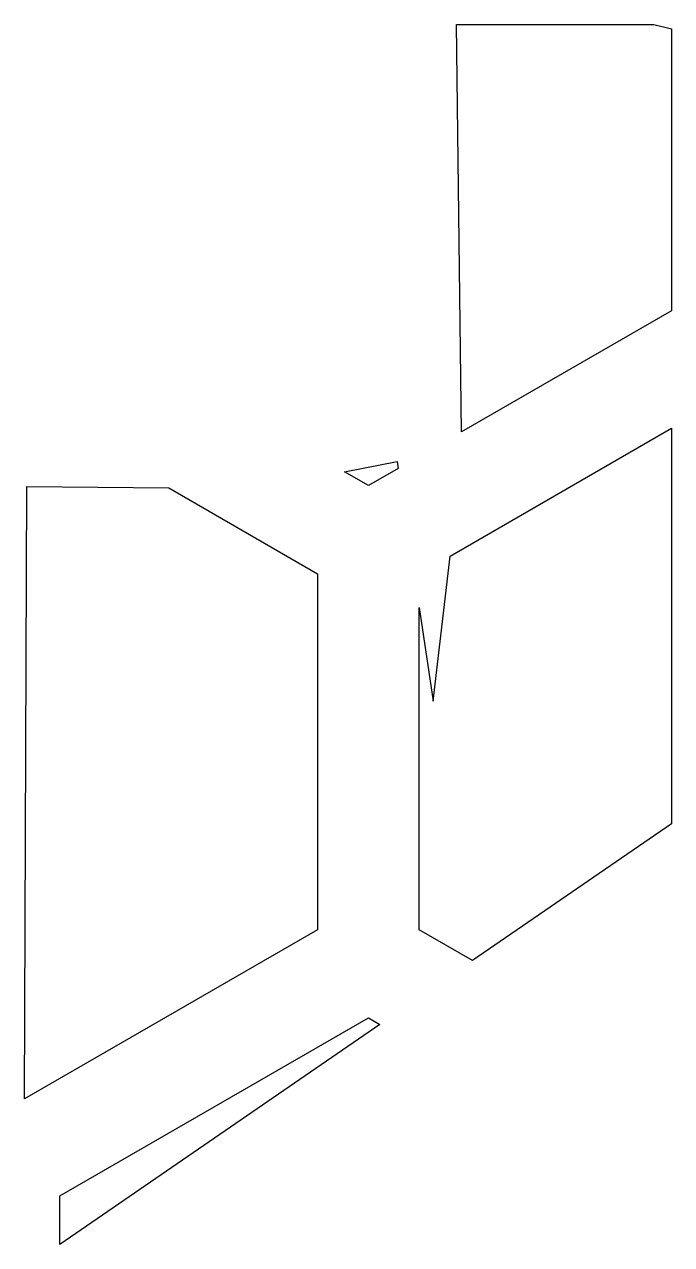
# Model space of a CAD drawing. Header units: millimetres. Extents: x -23.81 to -20.63, y 1.55 to 7.54.
import ezdxf

# ---------------------------------------------------------------- set-up
doc = ezdxf.new("R2010")
doc.units = ezdxf.units.MM

msp = doc.modelspace()

# ---------------------------------------------------------------- linework, layer by layer
for points in [[(-21.686, 7.543), (-20.716, 7.543), (-20.629, 7.521), (-20.629, 6.136), (-21.66, 5.54), (-21.686, 7.543)], [(-20.629, 3.614), (-21.606, 2.942), (-21.868, 3.093), (-21.868, 4.677), (-21.799, 4.217), (-21.717, 4.93), (-20.629, 5.559), (-20.629, 3.614)], [(-21.976, 5.394), (-21.971, 5.361), (-22.118, 5.276), (-22.236, 5.344), (-21.976, 5.394)], [(-23.807, 2.262), (-23.795, 5.272), (-23.098, 5.265), (-22.368, 4.843), (-22.368, 3.093), (-23.807, 2.262)], [(-23.633, 1.546), (-23.633, 1.785), (-22.118, 2.66), (-22.062, 2.628), (-23.633, 1.546)]]:
    msp.add_lwpolyline(points, close=True)

doc.saveas('drawing.dxf')
